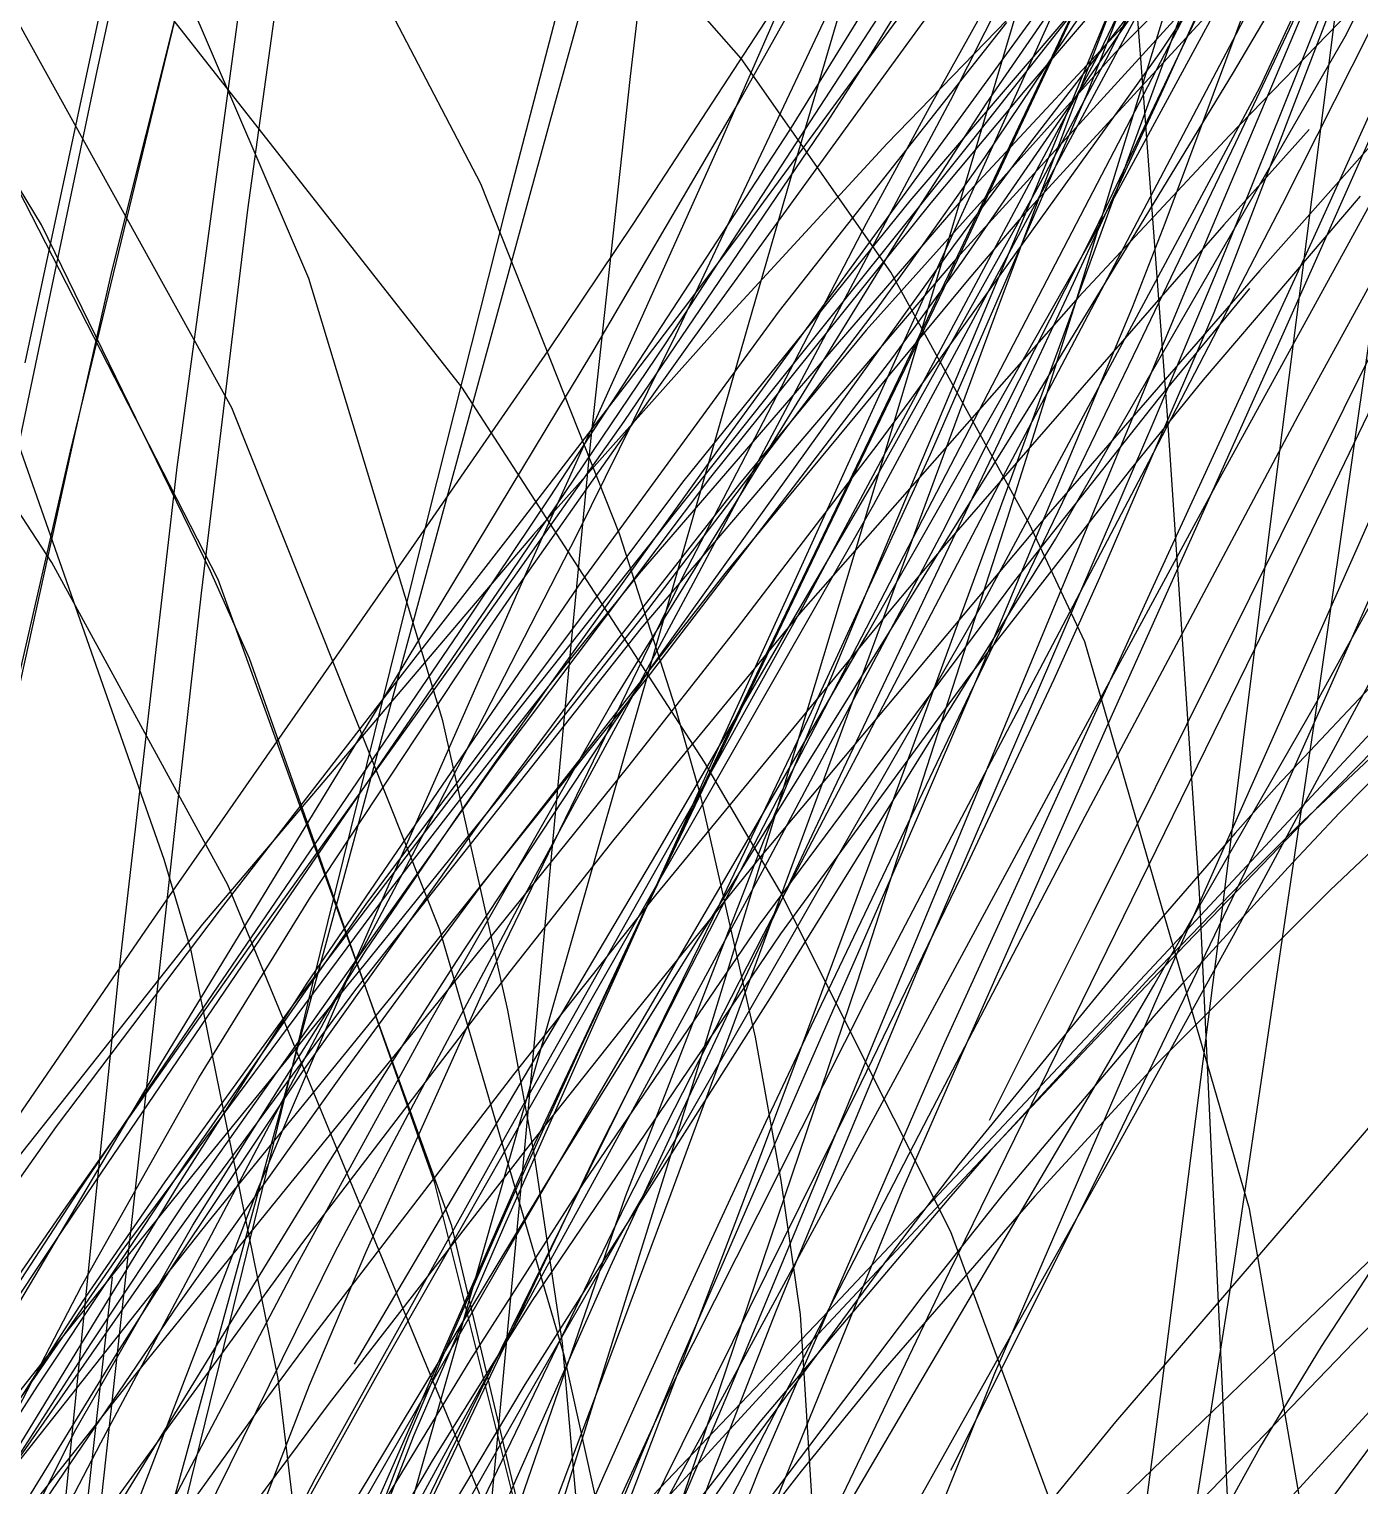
# Model space of a CAD drawing. Header units: metres. Extents: x -233 to 379, y -58 to 1087.
# Drawn here: x -82.9 to -60.02, y 21.56 to 46.61 of the extents above; entities that cross this region are included whole.
import ezdxf

# ---------------------------------------------------------------- set-up
doc = ezdxf.new("R2010")
doc.units = ezdxf.units.M

msp = doc.modelspace()

# ---------------------------------------------------------------- linework, layer by layer
for p, q in [((-62.15, 46.523, -1393.435), (-57.869, 54.838, -1386.063)), ((-61.743, 45.607, -1399.676), (-57.518, 54.654, -1395.091)), ((-70.704, 45.343, -1405.448), (-65.883, 53.99, -1398.955)), ((-82.687, 43.246, -1379.013), (-88.871, 53.4, -1383.42)), ((-64.384, 46.089, -1400.059), (-60.755, 53.281, -1396.616)), ((-67.063, 45.379, -1403.427), (-63.199, 53.041, -1399.994)), ((-67.312, 52.503, -1275.69), (-69.751, 44.258, -1277.416)), ((-67.424, 45.26, -1377.709), (-63.526, 52.243, -1369.812)), ((-60.28, 46.481, -1401.391), (-57.478, 52.022, -1398.736)), ((-79.179, 51.657, -1278.762), (-81.487, 42.441, -1282.81)), ((-71.001, 44.699, -1374.572), (-67.95, 51.649, -1366.195)), ((-62.431, 51.837, -1279.688), (-65.065, 44.984, -1281.203)), ((-64.71, 45.495, -1377.624), (-62.495, 51.165, -1369.059)), ((-64.5, 46.204, -1399.466), (-62.163, 51.055, -1396.886)), ((-61.356, 43.598, -1395.615), (-57.615, 51.004, -1387.928)), ((-78.158, 50.691, -1278.943), (-79.149, 43.499, -1282.339)), ((-66.472, 44.4, -1359.21), (-62.206, 50.747, -1349.877)), ((-72.913, 50.39, -1283.218), (-74.72, 43.49, -1284.967)), ((-70.662, 46.102, -1390.588), (-74.302, 50.269, -1393.174)), ((-66.745, 43.687, -1379.497), (-63.815, 50.175, -1371.944)), ((-60.166, 50.274, -1281.324), (-64.245, 46.189, -1282.252)), ((-81.018, 50.03, -1274.285), (-82.976, 40.872, -1278.203)), ((-68.456, 46.141, -1357.707), (-66.162, 49.85, -1352.053)), ((-63.028, 49.925, -1288.731), (-68.153, 44.645, -1290.81)), ((-63.185, 50.075, -1288.863), (-66.456, 45.327, -1289.546)), ((-65.777, 43.424, -1373.522), (-63.097, 49.907, -1365.819)), ((-64.642, 42.981, -1367.143), (-60.905, 49.876, -1357.611)), ((-79.419, 40.096, -1377.228), (-84.756, 49.744, -1381.324)), ((-78.092, 42.323, -1374.662), (-81.322, 49.846, -1377.844)), ((-72.615, 49.844, -1274.347), (-73.87, 45.311, -1275.411)), ((-60.421, 49.288, -1289.145), (-65.888, 43.325, -1289.691)), ((-62.08, 43.413, -1371.001), (-59.739, 49.26, -1363.945)), ((-61.343, 41.37, -1393.375), (-57.838, 49.266, -1386.233)), ((-72.503, 43.271, -1359.631), (-68.753, 49.03, -1351.419)), ((-68.611, 45.25, -1369.896), (-65.836, 49.053, -1364.656)), ((-67.098, 42.379, -1381.762), (-63.998, 48.912, -1374.332)), ((-62.744, 48.964, -1279.642), (-64.916, 41.91, -1281.375)), ((-62.158, 44.659, -1373.683), (-60.144, 48.906, -1368.002)), ((-62.134, 48.767, -1284.757), (-66.804, 43.747, -1286.441)), ((-66.654, 44.735, -1368.672), (-63.431, 48.844, -1362.269)), ((-75.136, 43.951, -1376.618), (-77.448, 48.383, -1377.976)), ((-69.824, 44.871, -1356.253), (-67.561, 48.546, -1351.471)), ((-65.443, 48.532, -1276.871), (-68.168, 39.404, -1278.482)), ((-63.439, 46.228, -1356.541), (-61.942, 48.496, -1353.232)), ((-71.785, 41.354, -1401.766), (-68.558, 48.192, -1397.014)), ((-68.21, 43.276, -1369.173), (-64.658, 48.164, -1362.292)), ((-66.869, 42.599, -1361.146), (-62.997, 48.214, -1352.574)), ((-66.416, 40.352, -1399.546), (-62.344, 48.167, -1393.265)), ((-62.531, 41.734, -1373.67), (-60.03, 48.243, -1365.073)), ((-80.137, 47.844, -1282.287), (-82.193, 39.352, -1286.792)), ((-75.461, 40.451, -1383.978), (-81.433, 48.061, -1387.01)), ((-70.445, 43.405, -1361.995), (-67.068, 48.018, -1355.068)), ((-63.408, 45.57, -1376.196), (-62.376, 47.856, -1373.205)), ((-63.37, 43.275, -1366.771), (-61.658, 47.859, -1361.146)), ((-62.745, 47.831, -1281.205), (-64.944, 41.831, -1282.923)), ((-81.396, 47.446, -1275.68), (-81.738, 45.894, -1276.277)), ((-79.208, 47.576, -1286.838), (-80.364, 39.074, -1290.481)), ((-72.367, 47.526, -1289.683), (-72.568, 45.796, -1290.533)), ((-64.561, 43.177, -1378.595), (-62.518, 47.473, -1372.353)), ((-63.907, 47.554, -1289.329), (-63.761, 45.652, -1290.134)), ((-60.72, 47.574, -1276.553), (-62.883, 42.454, -1277.699)), ((-60.844, 42.962, -1392.561), (-58.851, 47.37, -1388.503)), ((-68.38, 38.435, -1403.3), (-63.657, 47.223, -1399.591)), ((-67.086, 42.34, -1382.508), (-64.764, 47.264, -1376.539)), ((-62.761, 47.266, -1284.285), (-67.012, 42.605, -1285.911)), ((-65.025, 46.847, -1289.441), (-67.762, 43.657, -1289.645)), ((-63.881, 47.005, -1286.108), (-65.684, 44.664, -1286.435)), ((-60.208, 46.898, -1289.512), (-62.268, 44.782, -1289.631)), ((-62.195, 45.866, -1368.258), (-61.502, 47.036, -1366.834)), ((-60.451, 46.877, -1296.955), (-61.605, 37.781, -1301.43)), ((-79.654, 37.144, -1376.678), (-84.499, 46.604, -1380.583)), ((-71.963, 41.2, -1361.967), (-68.304, 46.808, -1354.903)), ((-66.101, 46.721, -1290.546), (-70.005, 41.766, -1291.251)), ((-64.713, 46.805, -1289.226), (-65.785, 45.553, -1289.36)), ((-66.166, 38.895, -1399.466), (-62.15, 46.523, -1393.435)), ((-65.256, 37.838, -1404.619), (-60.28, 46.481, -1401.391)), ((-68.089, 42.43, -1388.508), (-70.662, 46.102, -1390.588)), ((-69.6, 36.675, -1403.467), (-64.5, 46.204, -1399.466)), ((-69.176, 45.015, -1359.387), (-68.456, 46.141, -1357.707)), ((-64.245, 46.189, -1282.252), (-68.514, 41.43, -1284.13)), ((-67.754, 40.223, -1365.07), (-63.439, 46.228, -1356.541)), ((-81.738, 45.894, -1276.277), (-83.179, 38.989, -1279.166)), ((-65.536, 40.379, -1374.439), (-62.195, 45.866, -1368.258)), ((-65.512, 43.965, -1400.971), (-64.384, 46.089, -1400.059)), ((-82.51, 37.436, -1379.86), (-87.986, 45.822, -1383.486)), ((-72.568, 45.796, -1290.533), (-73.25, 39.524, -1293.788)), ((-66.479, 36.79, -1402.918), (-61.743, 45.607, -1399.676)), ((-63.761, 45.652, -1290.134), (-63.335, 39.969, -1292.681)), ((-73.228, 41.031, -1408.357), (-70.704, 45.343, -1405.448)), ((-71.571, 36.916, -1406.183), (-67.063, 45.379, -1403.427)), ((-67.403, 39.3, -1386.196), (-64.71, 45.495, -1377.624)), ((-65.785, 45.553, -1289.36), (-67.398, 43.623, -1289.628)), ((-65.02, 42.083, -1380.549), (-63.408, 45.57, -1376.196)), ((-73.87, 45.311, -1275.411), (-75.764, 38.388, -1277.469)), ((-71.501, 41.262, -1374.939), (-68.611, 45.25, -1369.896)), ((-68.505, 43.271, -1379.794), (-67.424, 45.26, -1377.709)), ((-66.456, 45.327, -1289.546), (-67.966, 42.992, -1290.065)), ((-73.945, 38.569, -1363.909), (-69.824, 44.871, -1356.253)), ((-72.671, 39.864, -1366.647), (-69.176, 45.015, -1359.387)), ((-65.065, 44.984, -1281.203), (-66.263, 41.771, -1282.248)), ((-60.898, 44.885, -1282.49), (-62.363, 43.244, -1283.031)), ((-59.571, 44.906, -1281.612), (-61.743, 42.461, -1282.327)), ((-72.977, 40.303, -1379.535), (-71.001, 44.699, -1374.572)), ((-68.153, 44.645, -1290.81), (-70.829, 41.739, -1292.159)), ((-70.121, 40.398, -1374.975), (-66.654, 44.735, -1368.672)), ((-65.684, 44.664, -1286.435), (-67.013, 42.883, -1286.757)), ((-62.268, 44.782, -1289.631), (-64.861, 41.998, -1289.986)), ((-63.753, 41.332, -1377.876), (-62.158, 44.659, -1373.683)), ((-58.51, 44.667, -1284.059), (-61.093, 39.954, -1284.963)), ((-67.737, 42.612, -1361.806), (-66.472, 44.4, -1359.21)), ((-59.375, 44.467, -1283.22), (-62.432, 38.893, -1284.815)), ((-69.751, 44.258, -1277.416), (-70.553, 41.483, -1278.201)), ((-72.753, 37.932, -1374.737), (-75.136, 43.951, -1376.618)), ((-68.318, 38.938, -1402.814), (-65.512, 43.965, -1400.971)), ((-66.804, 43.747, -1286.441), (-72.412, 37.247, -1289.232)), ((-67.762, 43.657, -1289.645), (-71.647, 38.85, -1290.349)), ((-67.398, 43.623, -1289.628), (-71.187, 38.903, -1290.529)), ((-69.59, 37.448, -1385.767), (-66.745, 43.687, -1379.497)), ((-63.655, 39.17, -1399.749), (-61.356, 43.598, -1395.615)), ((-60.02, 43.737, -1282.344), (-62.719, 40.578, -1283.41)), ((-59.502, 43.796, -1297.429), (-60.734, 35.201, -1301.794)), ((-79.149, 43.499, -1282.339), (-79.946, 36.91, -1285.992)), ((-74.72, 43.49, -1284.967), (-76.03, 38.292, -1286.665)), ((-71.654, 41.792, -1364.345), (-70.445, 43.405, -1361.995)), ((-68.357, 37.277, -1380.198), (-65.777, 43.424, -1373.522)), ((-62.447, 42.522, -1372.047), (-62.08, 43.413, -1371.001)), ((-79.784, 37.289, -1376.573), (-82.687, 43.246, -1379.013)), ((-73.979, 41.079, -1362.641), (-72.503, 43.271, -1359.631)), ((-71.657, 37.204, -1385.442), (-68.505, 43.271, -1379.794)), ((-70.957, 39.506, -1374.041), (-68.21, 43.276, -1369.173)), ((-67.194, 37.971, -1385.644), (-64.561, 43.177, -1378.595)), ((-62.363, 43.244, -1283.031), (-67.166, 37.73, -1285.203)), ((-65.888, 43.325, -1289.691), (-66.746, 42.317, -1289.904)), ((-63.935, 41.827, -1368.505), (-63.37, 43.275, -1366.771)), ((-67.966, 42.992, -1290.065), (-72.863, 35.058, -1292.235)), ((-67.013, 42.883, -1286.757), (-72.237, 35.598, -1288.43)), ((-68.493, 36.205, -1375.51), (-64.642, 42.981, -1367.143)), ((-63.605, 36.962, -1397.456), (-60.844, 42.962, -1392.561)), ((-67.012, 42.605, -1285.911), (-72.385, 36.302, -1288.678)), ((-68.316, 41.808, -1362.967), (-67.737, 42.612, -1361.806)), ((-68.051, 40.96, -1363.618), (-66.869, 42.599, -1361.146)), ((-81.487, 42.441, -1282.81), (-82.117, 39.658, -1284.32)), ((-70.963, 34.333, -1389.34), (-67.098, 42.379, -1381.762)), ((-69.18, 37.997, -1387.335), (-67.086, 42.34, -1382.508)), ((-65.707, 38.106, -1386.263), (-68.089, 42.43, -1388.508)), ((-62.883, 42.454, -1277.699), (-65.672, 35.738, -1279.8)), ((-61.743, 42.461, -1282.327), (-65.534, 38.094, -1283.933)), ((-63.561, 39.875, -1375.064), (-62.447, 42.522, -1372.047)), ((-61.827, 35.966, -1397.438), (-58.633, 42.584, -1391.854)), ((-75.789, 34.716, -1371.599), (-78.092, 42.323, -1374.662)), ((-66.746, 42.317, -1289.904), (-70.944, 37.251, -1291.159)), ((-66.227, 39.514, -1383.624), (-65.02, 42.083, -1380.549)), ((-61.924, 42.15, -1281.663), (-63.496, 40.242, -1282.335)), ((-64.861, 41.998, -1289.986), (-69.64, 36.575, -1291.124)), ((-64.916, 41.91, -1281.375), (-66.088, 38.192, -1282.568)), ((-70.829, 41.739, -1292.159), (-74.233, 37.918, -1294.072)), ((-70.005, 41.766, -1291.251), (-73.397, 37.122, -1292.316)), ((-72.614, 40.526, -1366.157), (-71.654, 41.792, -1364.345)), ((-72.355, 36.504, -1370.417), (-68.316, 41.808, -1362.967)), ((-66.263, 41.771, -1282.248), (-68.881, 34.69, -1284.937)), ((-64.944, 41.831, -1282.923), (-68.066, 33.308, -1286.116)), ((-66.625, 35.39, -1375.78), (-63.935, 41.827, -1368.505)), ((-64.494, 37.18, -1379.251), (-62.531, 41.734, -1373.67)), ((-73.476, 37.928, -1403.975), (-71.785, 41.354, -1401.766)), ((-70.553, 41.483, -1278.201), (-73.037, 32.826, -1280.971)), ((-68.514, 41.43, -1284.13), (-70.688, 38.791, -1285.471)), ((-65.696, 37.306, -1382.624), (-63.753, 41.332, -1377.876)), ((-64.372, 34.611, -1398.6), (-61.343, 41.37, -1393.375)), ((-60.068, 37.694, -1397.498), (-58.388, 41.503, -1394.33)), ((-74.769, 37.034, -1366.954), (-71.963, 41.2, -1361.967)), ((-72.25, 40.219, -1376.203), (-71.501, 41.262, -1374.939)), ((-64.62, 31.391, -1404.024), (-59.758, 41.174, -1397.15)), ((-76.805, 35.105, -1411.881), (-73.228, 41.031, -1408.357)), ((-76.326, 37.676, -1367.116), (-73.979, 41.079, -1362.641)), ((-72.218, 35.525, -1371.557), (-68.051, 40.96, -1363.618)), ((-80.58, 32.328, -1371.526), (-83.388, 40.343, -1374.504)), ((-71.293, 34.004, -1381.507), (-75.461, 40.451, -1383.978)), ((-74.626, 37.909, -1369.777), (-72.614, 40.526, -1366.157)), ((-74.598, 34.764, -1382.336), (-70.121, 40.398, -1374.975)), ((-70.997, 31.507, -1405.626), (-66.416, 40.352, -1399.546)), ((-69.898, 33.376, -1381.434), (-65.536, 40.379, -1374.439)), ((-62.719, 40.578, -1283.41), (-63.949, 39.058, -1284.049)), ((-75.838, 31.12, -1373.7), (-79.419, 40.096, -1377.228)), ((-74.586, 36.9, -1379.948), (-72.25, 40.219, -1376.203)), ((-74.349, 37.265, -1382.802), (-72.977, 40.303, -1379.535)), ((-68.304, 39.48, -1366.11), (-67.754, 40.223, -1365.07)), ((-63.496, 40.242, -1282.335), (-65.962, 37.125, -1283.634)), ((-75.62, 35.694, -1372.12), (-72.671, 39.864, -1366.647)), ((-65.515, 35.335, -1379.94), (-63.561, 39.875, -1375.064)), ((-61.093, 39.954, -1284.963), (-64.754, 33.069, -1287.023)), ((-63.335, 39.969, -1292.681), (-62.786, 31.759, -1296.79)), ((-82.117, 39.658, -1284.32), (-83.181, 34.815, -1287.152)), ((-82.193, 39.352, -1286.792), (-83.815, 32.279, -1291.208)), ((-73.25, 39.524, -1293.788), (-73.596, 35.953, -1295.826)), ((-71.5, 38.757, -1374.974), (-70.957, 39.506, -1374.041)), ((-70.725, 36.314, -1370.453), (-68.304, 39.48, -1366.11)), ((-68.168, 39.404, -1278.482), (-69.39, 35.352, -1279.626)), ((-66.625, 38.672, -1384.612), (-66.227, 39.514, -1383.624)), ((-69.451, 34.87, -1391.885), (-67.403, 39.3, -1386.196)), ((-65.246, 36.136, -1402.373), (-63.655, 39.17, -1399.749)), ((-80.364, 39.074, -1290.481), (-81.362, 30.367, -1294.872)), ((-71.647, 38.85, -1290.349), (-77.101, 31.581, -1292.075)), ((-71.187, 38.903, -1290.529), (-74.879, 34, -1291.829)), ((-72.109, 32.439, -1404.604), (-68.318, 38.938, -1402.814)), ((-70.271, 31.05, -1404.892), (-66.166, 38.895, -1399.466)), ((-63.949, 39.058, -1284.049), (-66.744, 35.475, -1285.734)), ((-62.432, 38.893, -1284.815), (-64.968, 34.205, -1286.614)), ((-74.005, 35.251, -1379.043), (-71.5, 38.757, -1374.974)), ((-70.688, 38.791, -1285.471), (-73.309, 35.449, -1287.358)), ((-67.312, 37.224, -1386.277), (-66.625, 38.672, -1384.612)), ((-75.764, 38.388, -1277.469), (-77.975, 30.252, -1280.484)), ((-75.511, 36.234, -1366.619), (-73.945, 38.569, -1363.909)), ((-73.586, 29.304, -1406.033), (-68.38, 38.435, -1403.3)), ((-76.03, 38.292, -1286.665), (-77.903, 30.716, -1289.55)), ((-65.534, 38.094, -1283.933), (-70.362, 32.335, -1286.614)), ((-66.088, 38.192, -1282.568), (-68.664, 30.22, -1285.488)), ((-64.75, 36.074, -1385.261), (-65.707, 38.106, -1386.263)), ((-74.233, 37.918, -1294.072), (-79.919, 31.217, -1297.72)), ((-76.602, 35.362, -1373.156), (-74.626, 37.909, -1369.777)), ((-76.098, 32.813, -1406.978), (-73.476, 37.928, -1403.975)), ((-71.785, 34.922, -1373.782), (-72.753, 37.932, -1374.737)), ((-71.774, 32.59, -1392.719), (-69.18, 37.997, -1387.335)), ((-70.262, 32.191, -1392.831), (-67.194, 37.971, -1385.644)), ((-70.086, 30.059, -1406.664), (-65.256, 37.838, -1404.619)), ((-80.328, 31.934, -1374.036), (-76.326, 37.676, -1367.116)), ((-67.166, 37.73, -1285.203), (-68.012, 36.72, -1285.693)), ((-63.549, 29.852, -1402.922), (-60.068, 37.694, -1397.498)), ((-61.605, 37.781, -1301.43), (-62.464, 30.889, -1305.138)), ((-79.484, 31.894, -1377.586), (-82.51, 37.436, -1379.86)), ((-70.22, 36.068, -1387.069), (-69.59, 37.448, -1385.767)), ((-57.154, 37.407, -1283.238), (-60.059, 34.269, -1284.776)), ((-79.113, 35.788, -1375.97), (-79.784, 37.289, -1376.573)), ((-75.632, 26.029, -1372.44), (-79.654, 37.144, -1376.678)), ((-73.397, 37.122, -1292.316), (-78.127, 30.204, -1294.359)), ((-77.411, 30.321, -1389.553), (-74.349, 37.265, -1382.802)), ((-70.944, 37.251, -1291.159), (-75.133, 31.875, -1292.901)), ((-74.741, 30.851, -1390.495), (-71.657, 37.204, -1385.442)), ((-72.412, 37.247, -1289.232), (-73.908, 35.39, -1290.154)), ((-65.962, 37.125, -1283.634), (-70.356, 31.204, -1286.645)), ((-69.066, 33.541, -1390.299), (-67.312, 37.224, -1386.277)), ((-68.967, 35.818, -1381.717), (-68.357, 37.277, -1380.198)), ((-66.727, 35.175, -1385.023), (-65.696, 37.306, -1382.624)), ((-65.282, 35.431, -1381.313), (-64.494, 37.18, -1379.251)), ((-60.761, 35.055, -1387.801), (-59.605, 37.139, -1384.881)), ((-79.946, 36.91, -1285.992), (-80.363, 33.194, -1288.287)), ((-78.829, 31.102, -1373.55), (-74.769, 37.034, -1366.954)), ((-75.327, 35.829, -1381.102), (-74.586, 36.9, -1379.948)), ((-72.478, 35.233, -1406.645), (-71.571, 36.916, -1406.183)), ((-67.161, 29.182, -1402.692), (-63.605, 36.962, -1397.456)), ((-61.391, 33.38, -1378.666), (-59.845, 36.843, -1374.233)), ((-57.067, 36.994, -1282.802), (-60.694, 33.286, -1284.492)), ((-69.64, 36.575, -1291.124), (-72.847, 32.673, -1292.294)), ((-68.012, 36.72, -1285.693), (-72.131, 31.717, -1288.288)), ((-71.523, 27.973, -1404.926), (-66.479, 36.79, -1402.918)), ((-71.127, 33.923, -1404.451), (-69.6, 36.675, -1403.467)), ((-74.754, 33.471, -1374.545), (-72.355, 36.504, -1370.417)), ((-77.992, 32.587, -1370.64), (-75.511, 36.234, -1366.619)), ((-72.385, 36.302, -1288.678), (-77.292, 30.093, -1291.905)), ((-72.61, 33.916, -1373.661), (-70.725, 36.314, -1370.453)), ((-70.784, 32.258, -1380.003), (-68.493, 36.205, -1375.51)), ((-67.031, 32.742, -1405.075), (-65.246, 36.136, -1402.373)), ((-61.924, 26.323, -1381.037), (-64.75, 36.074, -1385.261)), ((-78.063, 31.68, -1385.126), (-75.327, 35.829, -1381.102)), ((-73.596, 35.953, -1295.826), (-73.975, 31.881, -1298.281)), ((-70.945, 34.477, -1388.512), (-70.22, 36.068, -1387.069)), ((-64.652, 30.199, -1401.794), (-61.827, 35.966, -1397.438)), ((-62.195, 31.021, -1391.117), (-59.595, 35.857, -1384.978)), ((-75.928, 26.763, -1372.504), (-79.113, 35.788, -1375.97)), ((-79.05, 30.917, -1377.85), (-75.62, 35.694, -1372.12)), ((-72.237, 35.598, -1288.43), (-73.006, 34.454, -1288.776)), ((-70.278, 32.64, -1384.867), (-68.967, 35.818, -1381.717)), ((-65.672, 35.738, -1279.8), (-66.958, 32.624, -1281.001)), ((-59.398, 35.775, -1309.113), (-61.453, 33.589, -1310.266)), ((-79.611, 31.47, -1377.979), (-76.602, 35.362, -1373.156)), ((-75.758, 31.1, -1377.72), (-72.218, 35.525, -1371.557)), ((-73.309, 35.449, -1287.358), (-75.167, 32.954, -1288.899)), ((-73.908, 35.39, -1290.154), (-75.035, 33.961, -1290.888)), ((-69.39, 35.352, -1279.626), (-70.636, 31.259, -1280.966)), ((-66.744, 35.475, -1285.734), (-69.982, 31.05, -1288.159)), ((-67.647, 33.014, -1378.355), (-66.625, 35.39, -1375.78)), ((-67.608, 30.473, -1384.757), (-65.515, 35.335, -1379.94)), ((-66.77, 32.255, -1384.884), (-65.282, 35.431, -1381.313)), ((-58.405, 35.436, -1303.1), (-61.087, 32.907, -1304.295)), ((-80.634, 28.818, -1415.011), (-76.805, 35.105, -1411.881)), ((-74.979, 33.867, -1380.566), (-74.005, 35.251, -1379.043)), ((-74.452, 31.581, -1407.465), (-72.478, 35.233, -1406.645)), ((-69.405, 29.574, -1390.781), (-66.727, 35.175, -1385.023)), ((-60.734, 35.201, -1301.794), (-62.18, 25.437, -1307.311)), ((-72.863, 35.058, -1292.235), (-76.043, 29.494, -1294.184)), ((-71.36, 33.444, -1373.309), (-71.785, 34.922, -1373.782)), ((-71.024, 31.578, -1395.867), (-69.451, 34.87, -1391.885)), ((-63.1, 30.97, -1393.152), (-60.761, 35.055, -1387.801)), ((-78.336, 29.866, -1387.955), (-74.598, 34.764, -1382.336)), ((-74.673, 29.742, -1369.658), (-75.789, 34.716, -1371.599)), ((-68.881, 34.69, -1284.937), (-71.871, 26.583, -1288.642)), ((-66.851, 29.016, -1402.287), (-64.372, 34.611, -1398.6)), ((-73.006, 34.454, -1288.776), (-75.562, 30.579, -1290.017)), ((-74.255, 27.347, -1394.689), (-70.963, 34.333, -1389.34)), ((-73.114, 29.673, -1392.434), (-70.945, 34.477, -1388.512)), ((-59.081, 34.451, -1307.583), (-60.372, 33.134, -1308.303)), ((-64.968, 34.205, -1286.614), (-65.583, 33.065, -1287.115)), ((-60.059, 34.269, -1284.776), (-64.278, 29.744, -1287.353)), ((-74.879, 34, -1291.829), (-80.247, 26.412, -1294.328)), ((-75.035, 33.961, -1290.888), (-76.729, 31.769, -1292.045)), ((-75.868, 29.879, -1378.823), (-72.61, 33.916, -1373.661)), ((-75.494, 33.127, -1381.36), (-74.979, 33.867, -1380.566)), ((-74.013, 28.806, -1405.932), (-71.127, 33.923, -1404.451)), ((-69.996, 31.79, -1380.671), (-71.293, 34.004, -1381.507)), ((-61.453, 33.589, -1310.266), (-62.168, 32.786, -1310.713)), ((-77.141, 30.515, -1378.435), (-74.754, 33.471, -1374.545)), ((-73.882, 26.97, -1387.056), (-69.898, 33.376, -1381.434)), ((-71.655, 28.038, -1395.79), (-69.066, 33.541, -1390.299)), ((-70.415, 29.278, -1371.955), (-71.36, 33.444, -1373.309)), ((-64.255, 27.432, -1385.639), (-61.391, 33.38, -1378.666)), ((-80.363, 33.194, -1288.287), (-80.897, 28.316, -1291.501)), ((-76.558, 31.577, -1382.956), (-75.494, 33.127, -1381.36)), ((-68.066, 33.308, -1286.116), (-69.702, 28.904, -1288.1)), ((-64.754, 33.069, -1287.023), (-67.438, 27.919, -1289.08)), ((-65.583, 33.065, -1287.115), (-67.419, 29.663, -1288.681)), ((-60.694, 33.286, -1284.492), (-63.154, 30.729, -1285.879)), ((-60.372, 33.134, -1308.303), (-61.257, 32.195, -1308.839)), ((-75.167, 32.954, -1288.899), (-78.195, 28.695, -1291.71)), ((-73.037, 32.826, -1280.971), (-74.184, 28.797, -1282.496)), ((-69.404, 28.996, -1382.503), (-67.647, 33.014, -1378.355)), ((-61.087, 32.907, -1304.295), (-61.885, 32.107, -1304.704)), ((-59.229, 33.04, -1308.277), (-60.534, 31.802, -1308.902)), ((-80.832, 28.423, -1374.915), (-77.992, 32.587, -1370.64)), ((-79.922, 25.584, -1410.571), (-76.098, 32.813, -1406.978)), ((-72.847, 32.673, -1292.294), (-74.64, 30.402, -1293.081)), ((-72.648, 26.533, -1390.294), (-70.278, 32.64, -1384.867)), ((-72.473, 31.117, -1394.105), (-71.774, 32.59, -1392.719)), ((-66.958, 32.624, -1281.001), (-70.798, 23.368, -1284.991)), ((-68.506, 29.921, -1407.14), (-67.031, 32.742, -1405.075)), ((-62.168, 32.786, -1310.713), (-63.745, 30.964, -1311.749)), ((-80.115, 30.765, -1370.941), (-80.58, 32.328, -1371.526)), ((-75.286, 27.078, -1405.612), (-72.109, 32.439, -1404.604)), ((-70.362, 32.335, -1286.614), (-72.597, 29.57, -1288.133)), ((-74.592, 25.748, -1386.642), (-70.784, 32.258, -1380.003)), ((-70.704, 31.369, -1393.819), (-70.262, 32.191, -1392.831)), ((-68.598, 28.491, -1388.848), (-66.77, 32.255, -1384.884)), ((-61.885, 32.107, -1304.704), (-63.631, 30.306, -1305.652)), ((-61.257, 32.195, -1308.839), (-63.084, 30.189, -1310.026)), ((-80.896, 31.116, -1374.983), (-80.328, 31.934, -1374.036)), ((-75.09, 21.262, -1373.521), (-79.484, 31.894, -1377.586)), ((-75.133, 31.875, -1292.901), (-76.059, 30.628, -1293.367)), ((-73.975, 31.881, -1298.281), (-74.393, 27.306, -1301.202)), ((-76.729, 31.769, -1292.045), (-81.309, 25.603, -1295.463)), ((-77.101, 31.581, -1292.075), (-80.219, 27.098, -1293.495)), ((-79.981, 28.576, -1387.794), (-78.063, 31.68, -1385.126)), ((-77.64, 25.585, -1408.27), (-74.452, 31.581, -1407.465)), ((-77.116, 30.753, -1383.778), (-76.558, 31.577, -1382.956)), ((-72.131, 31.717, -1288.288), (-74.572, 28.633, -1290.094)), ((-71.495, 30.604, -1397.013), (-71.024, 31.578, -1395.867)), ((-67.056, 25.928, -1378.498), (-69.996, 31.79, -1380.671)), ((-60.534, 31.802, -1308.902), (-63.573, 28.759, -1310.546)), ((-62.786, 31.759, -1296.79), (-62.262, 20.474, -1303.224)), ((-82.428, 27.738, -1382.227), (-79.611, 31.47, -1377.979)), ((-71.617, 30.299, -1406.403), (-70.997, 31.507, -1405.626)), ((-71.572, 29.767, -1395.7), (-70.704, 31.369, -1393.819)), ((-66.392, 27.847, -1406.241), (-64.62, 31.391, -1404.024)), ((-79.919, 31.217, -1297.72), (-83.605, 26.564, -1300.477)), ((-83.302, 27.601, -1378.806), (-80.896, 31.116, -1374.983)), ((-81.759, 26.792, -1377.991), (-78.829, 31.102, -1373.55)), ((-76.528, 30.147, -1379.017), (-75.758, 31.1, -1377.72)), ((-73.699, 23.783, -1370.983), (-75.838, 31.12, -1373.7)), ((-73.409, 29.116, -1395.902), (-72.473, 31.117, -1394.105)), ((-70.356, 31.204, -1286.645), (-73.371, 26.77, -1289.367)), ((-70.636, 31.259, -1280.966), (-71.056, 29.893, -1281.46)), ((-82.305, 26.299, -1382.802), (-79.05, 30.917, -1377.85)), ((-77.111, 25.57, -1394.091), (-74.741, 30.851, -1390.495)), ((-69.982, 31.05, -1288.159), (-74.263, 24.731, -1292.129)), ((-72.64, 26.418, -1407.752), (-70.271, 31.05, -1404.892)), ((-63.745, 30.964, -1311.749), (-66.92, 27.084, -1314.052)), ((-64.185, 27.42, -1395.361), (-62.195, 31.021, -1391.117)), ((-63.567, 30.163, -1394.175), (-63.1, 30.97, -1393.152)), ((-62.464, 30.889, -1305.138), (-63.444, 23.182, -1309.582)), ((-78.621, 23.406, -1368.165), (-80.115, 30.765, -1370.941)), ((-80.089, 26.042, -1387.894), (-77.116, 30.753, -1383.778)), ((-77.903, 30.716, -1289.55), (-79.233, 25.281, -1291.937)), ((-76.059, 30.628, -1293.367), (-77.517, 28.638, -1294.138)), ((-75.562, 30.579, -1290.017), (-76.341, 29.361, -1290.441)), ((-74.24, 25.015, -1403.05), (-71.495, 30.604, -1397.013)), ((-63.154, 30.729, -1285.879), (-64.78, 29.02, -1286.893)), ((-81.362, 30.367, -1294.872), (-81.744, 26.68, -1296.973)), ((-79.935, 27.085, -1382.735), (-77.141, 30.515, -1378.435)), ((-78.444, 27.91, -1391.738), (-77.411, 30.321, -1389.553)), ((-74.64, 30.402, -1293.081), (-78.203, 25.746, -1294.837)), ((-69.675, 25.504, -1389.217), (-67.608, 30.473, -1384.757)), ((-78.127, 30.204, -1294.359), (-80.277, 26.837, -1295.546)), ((-77.292, 30.093, -1291.905), (-79.78, 26.733, -1293.829)), ((-77.975, 30.252, -1280.484), (-79.131, 26.008, -1282.315)), ((-77.681, 28.73, -1380.909), (-76.528, 30.147, -1379.017)), ((-73.158, 27.253, -1408.242), (-71.617, 30.299, -1406.403)), ((-68.664, 30.22, -1285.488), (-72.043, 20.253, -1289.807)), ((-66.536, 26.353, -1404.443), (-64.652, 30.199, -1401.794)), ((-63.631, 30.306, -1305.652), (-66.38, 27.322, -1307.3)), ((-64.694, 28.235, -1396.539), (-63.567, 30.163, -1394.175)), ((-63.084, 30.189, -1310.026), (-63.565, 29.636, -1310.366)), ((-80.563, 26.789, -1391.105), (-78.336, 29.866, -1387.955)), ((-78.473, 26.683, -1382.689), (-75.868, 29.879, -1378.823)), ((-74.371, 23.301, -1407.725), (-70.086, 30.059, -1406.664)), ((-71.859, 23.266, -1411.138), (-68.506, 29.921, -1407.14)), ((-71.056, 29.893, -1281.46), (-71.5, 28.453, -1282)), ((-66.3, 23.5, -1406.39), (-63.549, 29.852, -1402.922)), ((-74.721, 26.049, -1395.079), (-73.114, 29.673, -1392.434)), ((-74.211, 27.243, -1368.697), (-74.673, 29.742, -1369.658)), ((-72.597, 29.57, -1288.133), (-74.376, 27.325, -1289.45)), ((-72.825, 27.472, -1398.294), (-71.572, 29.767, -1395.7)), ((-67.419, 29.663, -1288.681), (-70.421, 24.118, -1291.48)), ((-70.238, 27.812, -1392.493), (-69.405, 29.574, -1390.781)), ((-64.278, 29.744, -1287.353), (-67.449, 26.374, -1289.547)), ((-63.565, 29.636, -1310.366), (-66.178, 26.546, -1312.311)), ((-76.043, 29.494, -1294.184), (-78.295, 25.372, -1295.785)), ((-76.341, 29.361, -1290.441), (-77.796, 27.056, -1291.272)), ((-76.941, 23.426, -1407.201), (-73.586, 29.304, -1406.033)), ((-74.709, 26.256, -1398.298), (-73.409, 29.116, -1395.902)), ((-69.972, 26.81, -1371.142), (-70.415, 29.278, -1371.955)), ((-70.335, 21.878, -1406.47), (-67.161, 29.182, -1402.692)), ((-84.16, 22.874, -1417.339), (-80.634, 28.818, -1415.011)), ((-69.702, 28.904, -1288.1), (-70.328, 27.239, -1288.9)), ((-69.791, 28.113, -1383.393), (-69.404, 28.996, -1382.503)), ((-67.879, 26.662, -1403.689), (-66.851, 29.016, -1402.287)), ((-64.78, 29.02, -1286.893), (-66.743, 26.941, -1288.201)), ((-82, 24.995, -1390.458), (-79.981, 28.576, -1387.794)), ((-78.195, 28.695, -1291.71), (-80.413, 25.376, -1294.068)), ((-77.517, 28.638, -1294.138), (-80.321, 24.707, -1295.745)), ((-79.825, 26.095, -1384.287), (-77.681, 28.73, -1380.909)), ((-74.572, 28.633, -1290.094), (-78.068, 24.076, -1292.961)), ((-74.184, 28.797, -1282.496), (-75.101, 25.576, -1283.8)), ((-74.685, 27.619, -1406.236), (-74.013, 28.806, -1405.932)), ((-63.573, 28.759, -1310.546), (-65.615, 26.543, -1311.843)), ((-82.064, 26.605, -1376.694), (-80.832, 28.423, -1374.915)), ((-80.897, 28.316, -1291.501), (-81.19, 25.625, -1293.392)), ((-71.5, 28.453, -1282), (-74.168, 19.884, -1285.47)), ((-69.059, 27.553, -1389.805), (-68.598, 28.491, -1388.848)), ((-71.725, 23.651, -1387.642), (-69.791, 28.113, -1383.393)), ((-67.434, 23.588, -1401.756), (-64.694, 28.235, -1396.539)), ((-78.977, 26.646, -1392.846), (-78.444, 27.91, -1391.738)), ((-74.356, 23.05, -1405.56), (-71.523, 27.973, -1404.926)), ((-72.906, 25.329, -1398.317), (-71.655, 28.038, -1395.79)), ((-71.907, 24.198, -1395.762), (-70.238, 27.812, -1392.493)), ((-67.438, 27.919, -1289.08), (-70.265, 22.456, -1291.606)), ((-59.772, 27.837, -1282.283), (-64.223, 22.659, -1284.769)), ((-85.542, 23.355, -1386.658), (-82.428, 27.738, -1382.227)), ((-77.983, 21.681, -1407.274), (-74.685, 27.619, -1406.236)), ((-77.758, 19.381, -1399.324), (-74.255, 27.347, -1394.689)), ((-74.376, 27.325, -1289.45), (-77.744, 22.984, -1292.156)), ((-74.393, 27.306, -1301.202), (-75.186, 18.785, -1307.027)), ((-74.031, 25.272, -1400.677), (-72.825, 27.472, -1398.294)), ((-71.968, 21.685, -1395.217), (-69.059, 27.553, -1389.805)), ((-67.058, 21.832, -1391.516), (-64.255, 27.432, -1385.639)), ((-66.38, 27.322, -1307.3), (-67.058, 26.544, -1307.749)), ((-67.025, 22.353, -1400.764), (-64.185, 27.42, -1395.361)), ((-80.219, 27.098, -1293.495), (-82.762, 23.274, -1294.855)), ((-82.33, 24.117, -1386.242), (-79.935, 27.085, -1382.735)), ((-77.796, 27.056, -1291.272), (-81.692, 20.697, -1293.715)), ((-77.309, 23.655, -1406.037), (-75.286, 27.078, -1405.612)), ((-76.434, 20.38, -1411.708), (-73.158, 27.253, -1408.242)), ((-73.732, 24.015, -1367.476), (-74.211, 27.243, -1368.697)), ((-70.328, 27.239, -1288.9), (-70.768, 26.074, -1289.473)), ((-66.92, 27.084, -1314.052), (-67.305, 26.582, -1314.363)), ((-60.685, 23.956, -1373.801), (-58.634, 27.102, -1369.143)), ((-80.277, 26.837, -1295.546), (-84.494, 19.936, -1298.191)), ((-77.623, 20.762, -1391.778), (-73.882, 26.97, -1387.056)), ((-66.743, 26.941, -1288.201), (-70.081, 23.37, -1290.612)), ((-69.642, 24.504, -1370.374), (-69.972, 26.81, -1371.142)), ((-85.537, 21.273, -1381.393), (-82.064, 26.605, -1376.694)), ((-82.35, 25.918, -1378.864), (-81.759, 26.792, -1377.991)), ((-81.744, 26.68, -1296.973), (-82.319, 20.949, -1300.456)), ((-81.985, 24.726, -1393.036), (-80.563, 26.789, -1391.105)), ((-81.513, 20.02, -1397.912), (-78.977, 26.646, -1392.846)), ((-81.038, 23.516, -1386.275), (-78.473, 26.683, -1382.689)), ((-79.78, 26.733, -1293.829), (-80.929, 25.125, -1294.789)), ((-73.75, 18.054, -1369.328), (-75.928, 26.763, -1372.504)), ((-73.371, 26.77, -1289.367), (-75.306, 23.742, -1291.413)), ((-71.871, 26.583, -1288.642), (-73.155, 23.137, -1290.415)), ((-71.139, 18.646, -1407.317), (-67.879, 26.662, -1403.689)), ((-67.305, 26.582, -1314.363), (-67.851, 25.862, -1314.812)), ((-80.247, 26.412, -1294.328), (-81.846, 24.003, -1295.256)), ((-75.911, 19.623, -1411.281), (-72.64, 26.418, -1407.752)), ((-74.553, 21.017, -1394.548), (-72.648, 26.533, -1390.294)), ((-67.058, 26.544, -1307.749), (-70.339, 22.66, -1310.044)), ((-67.449, 26.374, -1289.547), (-69.051, 24.681, -1290.734)), ((-65.615, 26.543, -1311.843), (-68.223, 23.535, -1313.688)), ((-66.178, 26.546, -1312.311), (-67.555, 24.81, -1313.453)), ((-67.073, 25.253, -1405.169), (-66.536, 26.353, -1404.443)), ((-61.042, 21.233, -1379.033), (-61.924, 26.323, -1381.037)), ((-83.458, 24.627, -1384.477), (-82.305, 26.299, -1382.802)), ((-83.212, 21.813, -1389.306), (-79.825, 26.095, -1384.287)), ((-75.763, 23.851, -1400.171), (-74.709, 26.256, -1398.298)), ((-70.768, 26.074, -1289.473), (-74.212, 17.064, -1294.1)), ((-59.021, 26.238, -1295.799), (-61.476, 23.88, -1296.766)), ((-84.029, 23.397, -1381.277), (-82.35, 25.918, -1378.864)), ((-82.099, 22.528, -1390.514), (-80.089, 26.042, -1387.894)), ((-79.131, 26.008, -1282.315), (-82.042, 15.382, -1287.358)), ((-76.28, 22.437, -1397.429), (-74.721, 26.049, -1395.079)), ((-73.185, 15.696, -1368.785), (-75.632, 26.029, -1372.44)), ((-67.851, 25.862, -1314.812), (-70.515, 22.248, -1317.099)), ((-63.641, 16.694, -1375.163), (-67.056, 25.928, -1378.498)), ((-81.309, 25.603, -1295.463), (-84.449, 21.049, -1298.174)), ((-78.203, 25.746, -1294.837), (-82.837, 19.37, -1297.535)), ((-81.19, 25.625, -1293.392), (-82.18, 16.664, -1300.074)), ((-81.671, 22.298, -1411.995), (-79.922, 25.584, -1410.571)), ((-81.447, 17.871, -1408.257), (-77.64, 25.585, -1408.27)), ((-78.124, 19.588, -1392.143), (-74.592, 25.748, -1386.642)), ((-78.081, 23.294, -1395.499), (-77.111, 25.57, -1394.091)), ((-75.101, 25.576, -1283.8), (-75.884, 22.825, -1284.969)), ((-78.295, 25.372, -1295.785), (-82.133, 18.065, -1298.831)), ((-80.413, 25.376, -1294.068), (-81.395, 23.84, -1295.208)), ((-74.848, 20.95, -1402.06), (-72.906, 25.329, -1398.317)), ((-70.052, 24.579, -1390.012), (-69.675, 25.504, -1389.217)), ((-62.18, 25.437, -1307.311), (-63.167, 19.206, -1311.197)), ((-58.814, 25.36, -1301.294), (-60.126, 24.031, -1302.211)), ((-80.929, 25.125, -1294.789), (-83.28, 21.75, -1296.853)), ((-81.471, 25.155, -1297.784), (-82.297, 17.735, -1302.496)), ((-79.233, 25.281, -1291.937), (-81.097, 17.698, -1295.606)), ((-76.295, 21.12, -1404.838), (-74.031, 25.272, -1400.677)), ((-69.628, 19.917, -1408.304), (-67.073, 25.253, -1405.169)), ((-83.089, 22.898, -1391.842), (-82, 24.995, -1390.458)), ((-75.673, 22.103, -1405.958), (-74.24, 25.015, -1403.05)), ((-67.555, 24.81, -1313.453), (-70.496, 20.92, -1316.084)), ((-57.986, 24.885, -1310.255), (-61.191, 21.389, -1311.584)), ((-80.321, 24.707, -1295.745), (-84.698, 18.273, -1298.603)), ((-83.609, 22.197, -1395.157), (-81.985, 24.726, -1393.036)), ((-74.263, 24.731, -1292.129), (-75.971, 21.988, -1294.052)), ((-71.143, 21.797, -1392.268), (-70.052, 24.579, -1390.012)), ((-69.051, 24.681, -1290.734), (-70.196, 23.475, -1291.61)), ((-60.5, 21.346, -1388.101), (-58.101, 24.596, -1383.87)), ((-69.236, 17.995, -1368.153), (-69.642, 24.504, -1370.374)), ((-84.118, 21.852, -1388.765), (-82.33, 24.117, -1386.242)), ((-78.068, 24.076, -1292.961), (-78.917, 22.929, -1293.732)), ((-72.458, 22.985, -1396.811), (-71.907, 24.198, -1395.762)), ((-70.421, 24.118, -1291.48), (-71.935, 21.337, -1293.015)), ((-81.846, 24.003, -1295.256), (-85.443, 18.413, -1297.535)), ((-81.395, 23.84, -1295.208), (-85.02, 17.931, -1299.748)), ((-76.375, 22.412, -1401.236), (-75.763, 23.851, -1400.171)), ((-73.187, 17.836, -1365.201), (-73.732, 24.015, -1367.476)), ((-60.126, 24.031, -1302.211), (-63.461, 20.573, -1304.711)), ((-61.476, 23.88, -1296.766), (-62.558, 22.837, -1297.291)), ((-61.742, 22.216, -1376.232), (-60.685, 23.956, -1373.801)), ((-75.306, 23.742, -1291.413), (-76.935, 21.07, -1293.325)), ((-72.569, 18.675, -1369.17), (-73.699, 23.783, -1370.983)), ((-73.499, 19.4, -1391.387), (-71.725, 23.651, -1387.642)), ((-69.234, 20.528, -1404.907), (-67.434, 23.588, -1401.756)), ((-83.119, 20.887, -1389.04), (-81.038, 23.516, -1386.275)), ((-79.535, 14.707, -1407.825), (-74.371, 23.301, -1407.725)), ((-79.535, 14.707, -1407.825), (-74.371, 23.301, -1407.725)), ((-79.281, 19.214, -1407.71), (-76.941, 23.426, -1407.201)), ((-78.065, 18.747, -1366.399), (-78.621, 23.406, -1368.165)), ((-70.798, 23.368, -1284.991), (-74.787, 13.923, -1289.769)), ((-70.196, 23.475, -1291.61), (-72.285, 21.283, -1293.251)), ((-70.081, 23.37, -1290.612), (-70.795, 22.597, -1291.174)), ((-68.223, 23.535, -1313.688), (-69.629, 21.812, -1314.79)), ((-69.086, 16.537, -1409.057), (-66.3, 23.5, -1406.39)), ((-82.762, 23.274, -1294.855), (-83.504, 22.122, -1295.293)), ((-80.023, 18.27, -1398.16), (-78.081, 23.294, -1395.499)), ((-75.928, 20.29, -1405.753), (-74.356, 23.05, -1405.56)), ((-73.155, 23.137, -1290.415), (-74.93, 18.417, -1292.964)), ((-74.632, 17.223, -1413.788), (-71.859, 23.266, -1411.138)), ((-63.444, 23.182, -1309.582), (-63.639, 21.709, -1310.483)), ((-78.917, 22.929, -1293.732), (-83.59, 16.452, -1298.25)), ((-77.744, 22.984, -1292.156), (-82.059, 17.193, -1296.099)), ((-75.884, 22.825, -1284.969), (-78.066, 15.186, -1288.405)), ((-73.037, 21.691, -1397.894), (-72.458, 22.985, -1396.811)), ((-62.558, 22.837, -1297.291), (-64.639, 20.827, -1298.406)), ((-70.795, 22.597, -1291.174), (-74.765, 18.273, -1294.446)), ((-70.339, 22.66, -1310.044), (-73.382, 18.776, -1312.452)), ((-64.223, 22.659, -1284.769), (-68.1, 17.922, -1287.474)), ((-85.072, 15.762, -1414.182), (-81.671, 22.298, -1411.995)), ((-83.954, 18.832, -1392.804), (-82.099, 22.528, -1390.514)), ((-79.276, 14.821, -1401.27), (-76.28, 22.437, -1397.429)), ((-78.218, 17.606, -1404.335), (-76.375, 22.412, -1401.236)), ((-70.265, 22.456, -1291.606), (-73.495, 16.202, -1294.846)), ((-68.421, 19.863, -1403.226), (-67.025, 22.353, -1400.764)), ((-77.192, 18.983, -1408.844), (-75.673, 22.103, -1405.958)), ((-70.515, 22.248, -1317.099), (-72.543, 19.325, -1319.013)), ((-62.791, 20.33, -1378.715), (-61.742, 22.216, -1376.232)), ((-75.971, 21.988, -1294.052), (-79.509, 15.964, -1298.519)), ((-72.422, 16.645, -1408.476), (-70.335, 21.878, -1406.47)), ((-72.127, 19.14, -1394.269), (-71.143, 21.797, -1392.268)), ((-69.629, 21.812, -1314.79), (-71.834, 18.993, -1316.637)), ((-80.71, 16.48, -1407.647), (-77.983, 21.681, -1407.274)), ((-73.847, 17.829, -1398.401), (-71.968, 21.685, -1395.217)), ((-73.721, 20.132, -1399.145), (-73.037, 21.691, -1397.894)), ((-63.639, 21.709, -1310.483), (-64.291, 16.868, -1313.505))]:
    msp.add_line(p, q)

doc.saveas('drawing.dxf')
